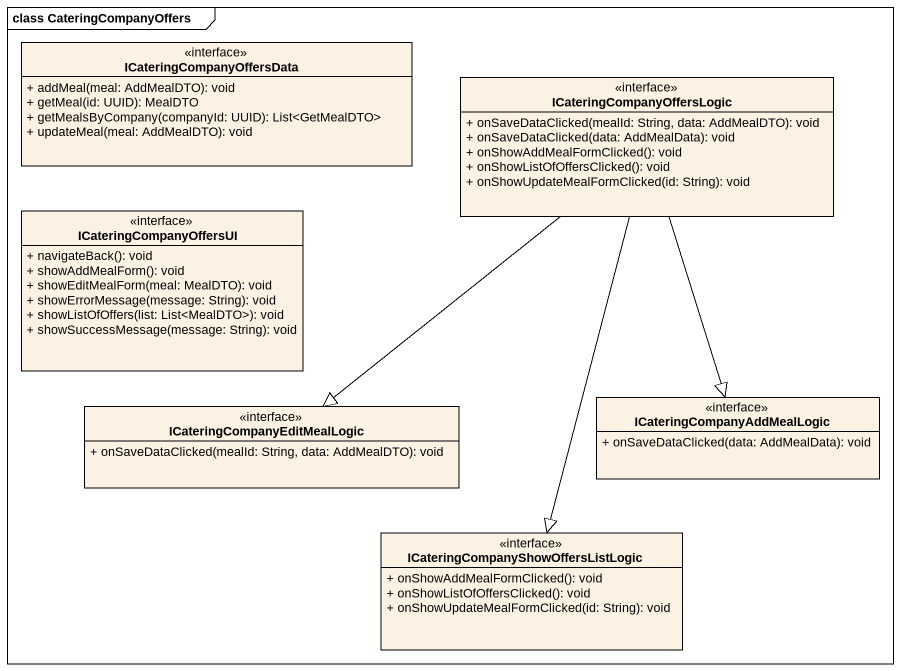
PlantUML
@startuml
mainframe class CateringCompanyOffers
hide circle
hide empty members
skinparam classAttributeIconSize 0
class ICateringCompanyOffersData <<interface>> {
  + addMeal(meal: AddMealDTO): void
  + getMeal(id: UUID): MealDTO
  + getMealsByCompany(companyId: UUID): List<GetMealDTO>
  + updateMeal(meal: AddMealDTO): void
}
class ICateringCompanyOffersLogic <<interface>> {
  + onSaveDataClicked(mealId: String, data: AddMealDTO): void
  + onSaveDataClicked(data: AddMealData): void
  + onShowAddMealFormClicked(): void
  + onShowListOfOffersClicked(): void
  + onShowUpdateMealFormClicked(id: String): void
}
class ICateringCompanyOffersUI <<interface>> {
  + navigateBack(): void
  + showAddMealForm(): void
  + showEditMealForm(meal: MealDTO): void
  + showErrorMessage(message: String): void
  + showListOfOffers(list: List<MealDTO>): void
  + showSuccessMessage(message: String): void
}
class "ICateringCompanyEditMealLogic" as ICateringCompanyEditMealLogi <<interface>> {
  + onSaveDataClicked(mealId: String, data: AddMealDTO): void
}
class ICateringCompanyAddMealLogic <<interface>> {
  + onSaveDataClicked(data: AddMealData): void
}
class "ICateringCompanyShowOffersListLogic" as ICateringCompanyShowOffersLi <<interface>> {
  + onShowAddMealFormClicked(): void
  + onShowListOfOffersClicked(): void
  + onShowUpdateMealFormClicked(id: String): void
}
ICateringCompanyOffersLogic --|> ICateringCompanyEditMealLogi
ICateringCompanyOffersLogic --|> ICateringCompanyAddMealLogic
ICateringCompanyOffersLogic --|> ICateringCompanyShowOffersLi
@enduml
